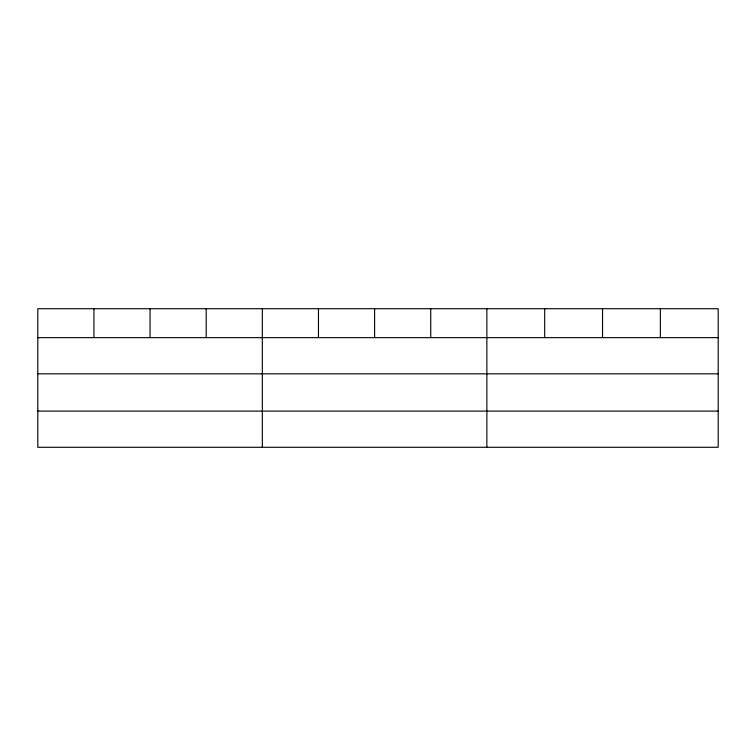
<?xml version="1.0" encoding="UTF-8"?>
<svg xmlns="http://www.w3.org/2000/svg" width="756" height="756" viewBox="0 0 756 756"><rect width="100%" height="100%" fill="white"/><g stroke="black" fill="none" stroke-linecap="round" stroke-linejoin="round"><path stroke-width="1.13" d="M718.2 373.833L718.2 308.713L37.8 308.713L37.8 447.287L718.2 447.287L718.2 373.833L37.8 373.833M37.8 337.649L718.2 337.649M37.8 411.103L718.2 411.103M660.366 308.713L660.366 337.649M602.532 308.713L602.532 337.649M544.698 308.713L544.698 337.649M486.864 308.713L486.864 447.287M430.731 308.713L430.731 337.649M374.598 308.713L374.598 337.649M318.465 308.713L318.465 337.649M262.332 308.713L262.332 447.287M206.199 308.713L206.199 337.649M150.066 308.713L150.066 337.649M93.933 308.713L93.933 337.649"/></g></svg>
